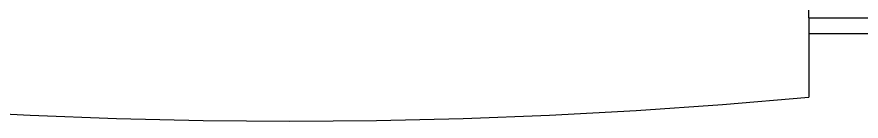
# Model space of a CAD drawing. Header units: metres. Extents: x 12.2 to 77.2, y 18.8 to 35.5.
# Drawn here: x 36.072 to 36.751, y 28.582 to 28.666 of the extents above; entities that cross this region are included whole.
import ezdxf

# ---------------------------------------------------------------- set-up
doc = ezdxf.new("R2010")
doc.units = ezdxf.units.M

msp = doc.modelspace()

# ---------------------------------------------------------------- linework, layer by layer
for p, q in [((36.70896, 28.66521), (36.70896, 29.10933)), ((36.70896, 28.66521), (37.17715, 28.66521)), ((36.70896, 28.66521), (36.70896, 28.65251)), ((36.70896, 28.65251), (36.70896, 28.60133)), ((36.70896, 28.65251), (36.9534, 28.65251)), ((36.63952, 28.59552), (36.70896, 28.60133)), ((36.57, 28.59075), (36.63952, 28.59552)), ((36.01289, 28.59075), (36.08247, 28.58705)), ((36.08247, 28.58705), (36.1521, 28.5844)), ((36.43079, 28.5844), (36.50042, 28.58705)), ((36.50042, 28.58705), (36.57, 28.59075)), ((36.1521, 28.5844), (36.22176, 28.58281)), ((36.22176, 28.58281), (36.29144, 28.58228)), ((36.29144, 28.58228), (36.36112, 28.58281)), ((36.36112, 28.58281), (36.43079, 28.5844))]:
    msp.add_line(p, q)

doc.saveas('drawing.dxf')
